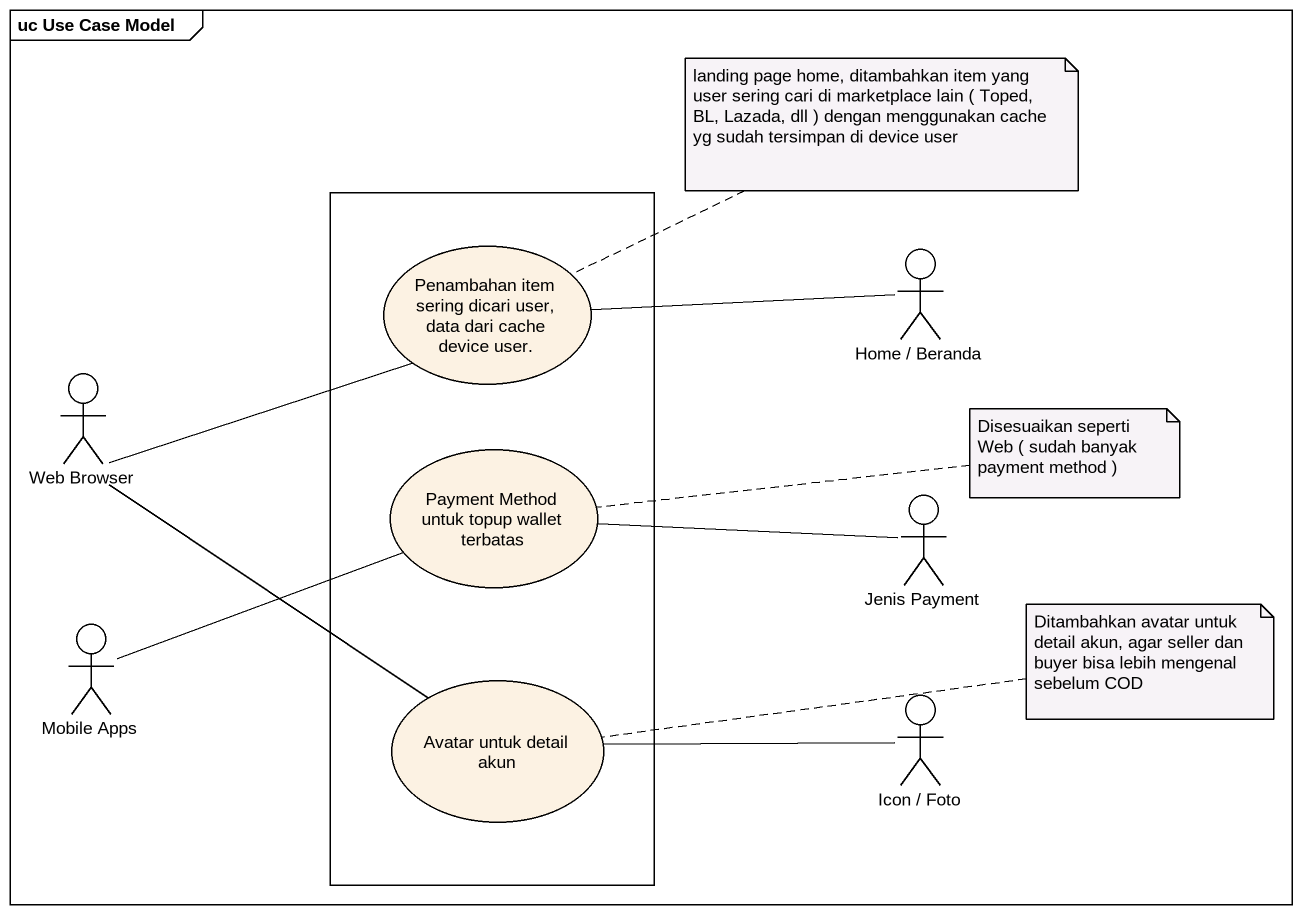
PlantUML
@startuml
mainframe uc Use Case Model
rectangle " " as rectangle1 {
  usecase "Penambahan item sering dicari user, data dari cache device user." as Penambahan_item_sering
  usecase "Payment Method untuk topup wallet terbatas" as Payment_Method_untuk_topup
  usecase "Avatar untuk detail akun" as Avatar_untuk_detail_akun
}
actor "Home / Beranda" as Home_Beranda
actor "Web Browser" as Web_Browser
actor "Jenis Payment" as Jenis_Payment
actor "Mobile Apps" as Mobile_Apps
actor "Icon / Foto" as Icon_Foto
Penambahan_item_sering -right- Home_Beranda
Web_Browser -right- Penambahan_item_sering
Web_Browser -- Avatar_untuk_detail_akun
Payment_Method_untuk_topup -right- Jenis_Payment
Mobile_Apps -right- Payment_Method_untuk_topup
Avatar_untuk_detail_akun -right- Icon_Foto
note right of Penambahan_item_sering : landing page home, ditambahkan item yang user sering cari di marketplace lain ( Toped, BL, Lazada, dll ) dengan menggunakan cache yg sudah tersimpan di device user
note right of Payment_Method_untuk_topup : Disesuaikan seperti Web ( sudah banyak payment method )
note right of Avatar_untuk_detail_akun : Ditambahkan avatar untuk detail akun, agar seller dan buyer bisa lebih mengenal sebelum COD
@enduml
